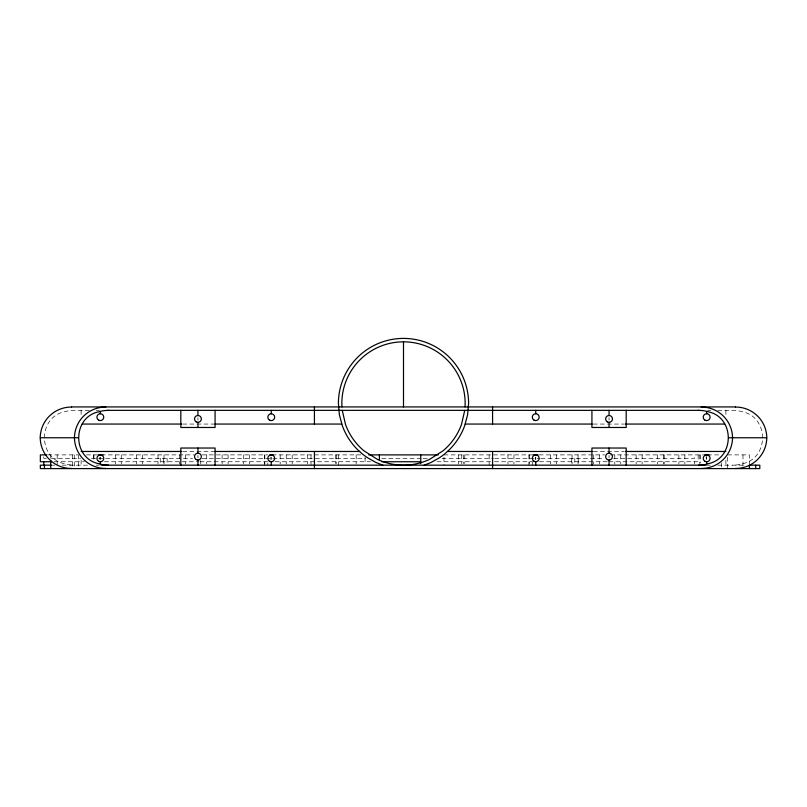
<?xml version="1.0" encoding="UTF-8"?>
<svg xmlns="http://www.w3.org/2000/svg" width="807" height="807" viewBox="0 0 807 807"><rect width="100%" height="100%" fill="white"/><g stroke="black" fill="none" stroke-linecap="round" stroke-linejoin="round"><path stroke-width="0.61" stroke-dasharray="4.04 3.03" d="M89.274 410.349L74.254 410.349A33.591 33.591 0 0 0 64.459 411.802C37.808 417.3 37.808 458.215 64.459 463.712A33.591 33.591 0 0 0 74.254 465.165M96.215 410.349L99.291 410.349M707.709 410.349L710.785 410.349M717.726 410.349L732.746 410.349A33.591 33.591 0 0 1 742.541 411.802C769.192 417.3 769.192 458.215 742.541 463.712A33.591 33.591 0 0 1 732.746 465.165M182.806 424.058L213.704 424.058M593.296 424.058L624.194 424.058M182.806 451.466L213.704 451.466M593.296 451.466L624.194 451.466M47.855 454.886L78.037 454.886M86.47 454.886L97.435 454.886M101.198 454.886L193.973 454.886M202.224 454.886L267.833 454.886M272.11 454.886L360.739 454.886M443.991 454.886L532.317 454.886M539.116 454.886L604.564 454.886M610.435 454.886L703.24 454.886M707.517 454.886L720.55 454.886M727.591 454.886L749.41 454.886L749.41 464.025M46.292 458.315L43.78 458.315L43.78 454.886M51.325 458.315L80.549 458.315M91.554 458.315L192.47 458.315M202.204 458.315L365.48 458.315M381.782 458.315L421.93 458.315M423.191 458.315L428.204 458.315M442.004 458.315L493.521 458.315M494.651 458.315L540.044 458.315M541.003 458.315L604.171 458.315M613.885 458.315L626.807 458.315M627.735 458.315L694.706 458.315L694.706 454.886M54.16 461.745L84.321 461.745M104.456 461.745L198.734 461.745M199.985 461.745L267.672 461.745M275.157 461.745L370.494 461.745M436.99 461.745L493.39 461.745M494.54 461.745L532.227 461.745M539.51 461.745L607.6 461.745M608.851 461.745L698.136 461.745L698.136 454.886M52.364 465.165L54.856 465.165M62.21 465.165L89.274 465.165M96.215 465.165L99.291 465.165M706.226 465.165L710.785 465.165M717.726 465.165L742.975 465.165M742.975 454.886L742.975 468.595M727.591 457.176L727.591 468.595M725.886 410.349L725.886 415.333M725.886 460.182L725.886 465.165M721.609 462.885L721.609 468.595M706.66 457.176L706.66 459.455M706.226 454.886L706.226 459.455M700.244 454.886L700.244 462.885M699.81 454.886L699.81 465.165M694.706 461.745L694.706 464.025M684.861 454.886L684.861 464.025M678.879 454.886L678.879 464.025M664.222 454.886L664.222 464.025M663.495 454.886L663.495 464.025M657.513 454.886L657.513 464.025M642.13 454.886L642.13 464.025M636.148 454.886L636.148 464.025M620.765 454.886L620.765 464.025M614.783 454.886L614.783 464.025M609.053 417.693L609.053 420.144M609.053 455.38L609.053 457.821M599.399 454.886L599.399 464.025M593.427 454.886L593.427 464.025M578.226 458.315L578.226 464.025M578.034 454.886L578.034 464.025M574.796 458.315L574.796 464.025M572.062 454.886L572.062 464.025M571.376 458.315L571.376 464.025M556.669 454.886L556.669 464.025M550.697 454.886L550.697 464.025M535.747 457.176L535.747 459.455M535.303 457.176L535.303 459.455M532.317 461.745L532.317 465.165M529.331 454.886L529.331 464.025M528.888 454.886L528.888 465.165M513.938 454.886L513.938 464.025M507.966 454.886L507.966 464.025M489.153 454.886L489.153 465.165M464.761 454.886L464.761 463.611M463.642 454.886L463.642 463.611M461.775 454.886L461.775 464.025M458.315 454.886L458.315 464.025M443.991 457.176L443.991 465.165M365.087 457.377L365.087 463.611M356.159 454.886L356.159 464.025M338.365 454.886L338.365 465.165M336.499 454.886L336.499 463.611M335.379 454.886L335.379 463.611M310.998 454.886L310.998 465.165M307.578 454.886L307.578 464.025M292.184 454.886L292.184 464.025M286.213 454.886L286.213 464.025M280.17 454.886L280.17 464.025M271.253 457.176L271.253 459.455M270.819 457.176L270.819 459.455M267.833 462.885L267.833 465.165M264.847 454.886L264.847 464.025M264.403 454.886L264.403 465.165M249.454 454.886L249.454 464.025M243.482 454.886L243.482 464.025M228.088 454.886L228.088 464.025M222.117 454.886L222.117 464.025M206.723 454.886L206.723 464.025M200.751 460.595L200.751 464.025M197.947 417.693L197.947 420.144M197.947 455.38L197.947 457.821M185.358 454.886L185.358 464.025M179.386 454.886L179.386 464.025M167.11 458.315L167.11 464.025M163.992 454.886L163.992 464.025M163.68 458.315L163.68 464.025M160.26 458.315L160.26 464.025M158.021 454.886L158.021 464.025M142.627 454.886L142.627 464.025M136.655 454.886L136.655 464.025M121.262 454.886L121.262 464.025M115.29 454.886L115.29 464.025M100.34 457.176L100.34 459.455M99.897 457.176L99.897 459.455M93.925 454.886L93.925 459.455M93.491 454.886L93.491 459.455M81.114 410.349L81.114 415.333M81.114 460.182L81.114 465.165M78.541 454.886L78.541 468.595M74.254 454.886L74.254 468.595M72.559 454.886L72.559 468.595M57.176 454.886L57.176 465.165M50.73 454.886L50.73 458.315"/><path stroke-width="1.21" d="M465.014 406.93L465.165 403.5A61.665 61.665 0 0 0 403.5 341.835A61.665 61.665 0 0 0 341.835 403.5L341.986 406.93M108.521 465.165A33.591 33.591 0 0 1 98.716 463.712C72.065 458.215 72.065 417.3 98.716 411.802A33.591 33.591 0 0 1 108.521 410.36M698.479 410.36A33.591 33.591 0 0 1 708.284 411.802C734.935 417.3 734.935 458.215 708.284 463.712A33.591 33.591 0 0 1 698.479 465.165M464.741 410.349L461.453 424.593A61.665 61.665 0 0 1 443.134 450.74L429.566 459.385A61.665 61.665 0 0 1 377.434 459.385L363.866 450.74A61.665 61.665 0 0 1 345.547 424.593L342.259 410.349M424.179 465.165L431.009 462.492L438.494 458.315A48.581 48.581 0 0 0 447.411 451.466L449.529 449.529A65.095 65.095 0 0 0 464.671 425.763L467.606 414.808L468.595 403.5A65.095 65.095 0 0 0 403.5 338.405A65.095 65.095 0 0 0 338.405 403.5L339.394 414.808L342.329 425.763A65.095 65.095 0 0 0 357.471 449.529L359.589 451.466A48.581 48.581 0 0 0 368.506 458.315L375.991 462.492L382.821 465.165M71.601 406.93L735.399 406.93M107.866 410.349L699.134 410.349M82.364 424.058L181.625 424.058M214.884 424.058L341.795 424.058M465.205 424.058L592.116 424.058M625.375 424.058L724.636 424.058M40.35 437.757L78.037 437.757M728.963 437.757L766.65 437.757M81.114 451.466L181.625 451.466M214.884 451.466L359.589 451.466M447.411 451.466L592.116 451.466M625.375 451.466L725.886 451.466M46.806 454.886L40.35 454.886L40.35 461.745L51.345 461.745M98.363 454.886L103.367 454.886M269.74 454.886L273.492 454.886M368.789 454.886L438.241 454.886M532.913 454.886L537.916 454.886M704.289 454.886L709.292 454.886M381.782 461.745L420.679 461.745M51.386 465.165L40.35 465.165L40.35 468.595L759.801 468.595L759.801 465.165L749.41 465.165L749.41 468.595M101.178 465.165L705.822 465.165M755.715 465.165L755.715 468.595M706.66 411.479L706.66 413.739M706.66 461.786L706.66 464.035M626.182 410.349L626.182 427.478L591.924 427.478L591.924 410.349M626.182 465.165L626.182 448.036L591.924 448.036L591.924 465.165M609.053 410.349L609.053 415.494M609.053 422.343L609.053 427.478M609.053 448.036L609.053 453.181M609.053 460.03L609.053 465.165M535.747 410.349L535.747 413.739M535.747 461.745L535.747 465.165M492.573 406.93L492.573 424.058M492.573 451.466L492.573 468.595M420.75 454.886L420.75 463.611M403.5 341.835L403.5 406.93M379.391 454.886L379.391 459.869M314.427 406.93L314.427 424.058M314.427 451.466L314.427 468.595M271.253 410.349L271.253 413.769M271.253 461.745L271.253 465.165M215.076 410.349L215.076 427.478L180.818 427.478L180.818 410.349M215.076 465.165L215.076 448.036L180.818 448.036L180.818 465.165M197.947 410.349L197.947 415.494M197.947 422.343L197.947 427.478M197.947 448.036L197.947 453.181M197.947 460.03L197.947 465.165M100.34 411.479L100.34 413.739M100.34 461.786L100.34 464.035M50.73 460.595L50.73 468.595M44.435 465.165L44.435 468.595M43.78 461.745L43.78 465.165M71.601 407.061A31.08 31.08 0 0 0 40.199 437.757A31.08 31.08 0 0 0 71.601 468.464M105.858 407.061A31.08 31.08 0 0 0 74.456 437.757A31.08 31.08 0 0 0 105.858 468.464M735.399 407.061A31.08 31.08 0 0 1 766.801 437.757A31.08 31.08 0 0 1 735.399 468.464M701.142 407.061A31.08 31.08 0 0 1 732.544 437.757A31.08 31.08 0 0 1 701.142 468.464M607.348 459.566A3.43 3.43 0 0 0 612.483 456.601A3.43 3.43 0 0 0 607.348 453.635A3.43 3.43 0 0 0 607.348 459.566M607.348 421.879A3.43 3.43 0 0 0 612.483 418.914A3.43 3.43 0 0 0 607.348 415.948A3.43 3.43 0 0 0 607.348 421.879M196.232 459.566A3.43 3.43 0 0 0 201.367 456.601A3.43 3.43 0 0 0 196.232 453.635A3.43 3.43 0 0 0 196.232 459.566M196.232 421.879A3.43 3.43 0 0 0 201.367 418.914A3.43 3.43 0 0 0 196.232 415.948A3.43 3.43 0 0 0 196.232 421.879M98.625 461.322A3.43 3.43 0 0 0 103.76 458.356A3.43 3.43 0 0 0 98.625 455.39A3.43 3.43 0 0 0 98.625 461.322M98.625 420.134A3.43 3.43 0 0 0 103.76 417.158A3.43 3.43 0 0 0 98.625 414.193A3.43 3.43 0 0 0 98.625 420.134M704.945 461.322A3.43 3.43 0 0 0 710.089 458.356A3.43 3.43 0 0 0 704.945 455.39A3.43 3.43 0 0 0 704.945 461.322M704.945 420.134A3.43 3.43 0 0 0 710.089 417.158A3.43 3.43 0 0 0 704.945 414.193A3.43 3.43 0 0 0 704.945 420.134M534.032 420.134A3.43 3.43 0 0 0 539.167 417.158A3.43 3.43 0 0 0 534.032 414.193A3.43 3.43 0 0 0 534.032 420.134M534.032 461.291A3.43 3.43 0 0 0 539.167 458.326A3.43 3.43 0 0 0 534.032 455.36A3.43 3.43 0 0 0 534.032 461.291M269.548 420.165A3.43 3.43 0 0 0 274.683 417.199A3.43 3.43 0 0 0 269.548 414.233A3.43 3.43 0 0 0 269.548 420.165M269.548 461.291A3.43 3.43 0 0 0 274.683 458.326A3.43 3.43 0 0 0 269.548 455.36A3.43 3.43 0 0 0 269.548 461.291"/></g></svg>
